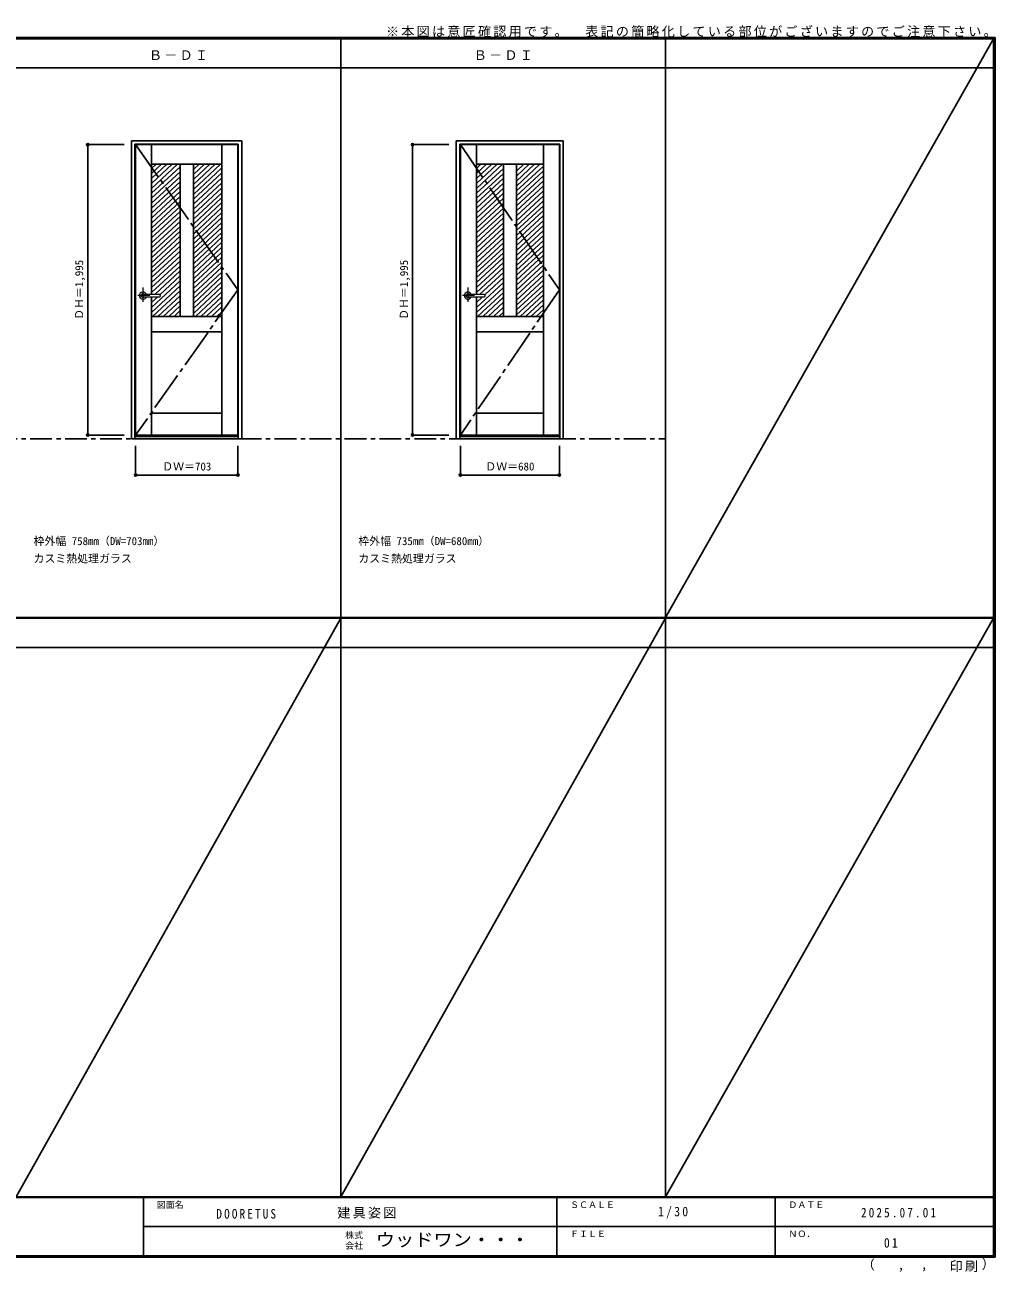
# Model space of a CAD drawing. Units: millimetres, scale not verified. Extents: x -6000 to 5700, y -4307 to 4260.
# Drawn here: x -966 to 5700, y -4307 to 4260 of the extents above; entities that cross this region are included whole.
import ezdxf
from ezdxf.enums import TextEntityAlignment as Align

# ---------------------------------------------------------------- set-up
doc = ezdxf.new("R2010")
doc.units = ezdxf.units.MM
doc.header["$LTSCALE"] = 30
doc.header["$PDMODE"] = 32
doc.header["$PDSIZE"] = 15
doc.linetypes.add('CHAIN1', pattern=[8, 5, -1, 1, -1])
doc.linetypes.add('CHAIN2', pattern=[12, 9, -1, 1, -1])
for name, color, linetype in [('0-1_通り芯', 7, 'CHAIN1'), ('0-2_扉', 7, 'Continuous'), ('0-4_枠', 3, 'Continuous'), ('0-7', 7, 'CHAIN2'), ('0-A_文字', 7, 'Continuous'), ('0-B_寸法', 7, 'Continuous'), ('0-C_ハッチ', 4, 'Continuous'), ('F-1_枠', 6, 'Continuous'), ('F-A_文字', 7, 'Continuous')]:
    doc.layers.add(name, color=color, linetype=linetype)
doc.layers.add('0-5_レバー', color=7, linetype='Continuous', lineweight=18)
doc.styles.add('ＭＳ ゴシック', font='')
doc.styles.get('ＭＳ ゴシック').set_extended_font_data('MS Gothic')

msp = doc.modelspace()

# ---------------------------------------------------------------- linework, layer by layer
at = {"layer": '0-1_通り芯'}
msp.add_line((-5490, 1418), (3436.4, 1418), dxfattribs=at)
at = {"layer": '0-2_扉'}
for p, q in [((-205.2, 1443), (-205.2, 3438)), ((-205.2, 3438), (497.8, 3438)), ((-95.2, 2407.5), (-95.2, 3438)), ((387.8, 1443), (387.8, 3438)), ((2026.4, 1443), (2026.4, 3438)), ((2026.4, 3438), (2706.4, 3438)), ((2136.4, 2407.5), (2136.4, 3438)), ((2596.4, 1443), (2596.4, 3438)), ((2706.4, 1443), (2706.4, 3438)), ((-95.2, 3303), (387.8, 3303)), ((101.3, 3303), (101.3, 2258)), ((191.3, 3303), (191.3, 2258)), ((2136.4, 3303), (2596.4, 3303)), ((2321.4, 3303), (2321.4, 2258)), ((2411.4, 3303), (2411.4, 2258)), ((-95.2, 1443), (-95.2, 2393.5)), ((-95.2, 2258), (-95.2, 2393.5)), ((2136.4, 1443), (2136.4, 2393.5)), ((-95.2, 2258), (387.8, 2258)), ((2136.4, 2258), (2596.4, 2258)), ((-95.2, 2153), (387.8, 2153)), ((2136.4, 2153), (2596.4, 2153)), ((-95.2, 1593), (387.8, 1593)), ((2136.4, 1593), (2596.4, 1593)), ((2026.4, 1443), (2706.4, 1443))]:
    msp.add_line(p, q, dxfattribs=at)
msp.add_lwpolyline([(-205.2, 1443), (497.8, 1443), (497.8, 3438)], dxfattribs=at)
at = {"layer": '0-4_枠'}
for p, q in [((-234.2, 3465), (523.8, 3465)), ((-234.2, 1418), (-234.2, 3465)), ((-210.2, 3441), (499.8, 3441)), ((-210.2, 1418), (-210.2, 3441)), ((499.8, 1418), (499.8, 3441)), ((523.8, 1418), (523.8, 3465)), ((1997.4, 3465), (2732.4, 3465)), ((1997.4, 1418), (1997.4, 3465)), ((2021.4, 3441), (2708.4, 3441)), ((2021.4, 1418), (2021.4, 3441)), ((2708.4, 1418), (2708.4, 3441)), ((2732.4, 1418), (2732.4, 3465)), ((-234.2, 1418), (523.8, 1418)), ((-210.2, 1433), (499.8, 1433)), ((1997.4, 1418), (2732.4, 1418)), ((2021.4, 1433), (2708.4, 1433))]:
    msp.add_line(p, q, dxfattribs=at)
at = {"layer": '0-5_レバー', "color": 4, "linetype": 'CHAIN1'}
for p, q in [((-107.9, 2400.5), (-190.92, 2400.5)), ((-154.7, 2456.96), (-154.7, 2357.11)), ((2123.7, 2400.5), (2040.68, 2400.5)), ((2076.9, 2456.96), (2076.9, 2357.11))]:
    msp.add_line(p, q, dxfattribs=at)
at = {"layer": '0-5_レバー'}
for p, q in [((-37.7, 2400.5), (-37.7, 2405.99)), ((-37.7, 2400.5), (-37.7, 2395)), ((2193.9, 2400.5), (2193.9, 2405.99)), ((2193.9, 2400.5), (2193.9, 2395))]:
    msp.add_line(p, q, dxfattribs=at)
for points in [[(-144.74, 2407.49), (-145.51, 2408.28), (-147.48, 2409.65), (-149.73, 2410.66), (-152.16, 2411.29), (-154.7, 2411.5), (-157.24, 2411.29), (-159.67, 2410.66), (-161.92, 2409.65), (-163.89, 2408.28), (-165.51, 2406.61), (-166.71, 2404.71), (-167.45, 2402.65), (-167.7, 2400.5), (-167.45, 2398.35), (-166.71, 2396.29), (-165.51, 2394.39), (-163.89, 2392.72), (-161.92, 2391.35), (-159.67, 2390.34), (-157.24, 2389.71), (-154.7, 2389.5), (-152.16, 2389.71), (-149.73, 2390.34), (-147.48, 2391.35), (-145.51, 2392.72), (-144.74, 2393.51)], [(-39.2, 2407.5), (-48.93, 2407.5), (-59.11, 2407.5), (-68.71, 2407.5), (-77.7, 2407.5), (-86.11, 2407.5), (-93.92, 2407.5), (-100.74, 2407.5), (-107.04, 2407.5), (-112.8, 2407.5), (-118.05, 2407.5), (-122.84, 2407.5), (-127.5, 2407.5), (-131.7, 2407.5), (-135.45, 2407.5), (-137.45, 2407.5), (-139.3, 2407.5), (-141.31, 2407.49), (-143.72, 2407.49), (-145.21, 2407.49), (-146.75, 2407.49), (-148.27, 2407.49), (-149.37, 2407.49), (-149.83, 2407.49), (-149.83, 2407.48)], [(-39.2, 2407.5), (-48.28, 2407.5), (-48.68, 2407.5)], [(2086.86, 2407.49), (2086.09, 2408.28), (2084.12, 2409.65), (2081.88, 2410.66), (2079.44, 2411.29), (2076.9, 2411.5), (2074.36, 2411.29), (2071.93, 2410.66), (2069.68, 2409.65), (2067.71, 2408.28), (2066.09, 2406.61), (2064.89, 2404.71), (2064.15, 2402.65), (2063.9, 2400.5), (2064.15, 2398.35), (2064.89, 2396.29), (2066.09, 2394.39), (2067.71, 2392.72), (2069.68, 2391.35), (2071.93, 2390.34), (2074.36, 2389.71), (2076.9, 2389.5), (2079.44, 2389.71), (2081.88, 2390.34), (2084.12, 2391.35), (2086.09, 2392.72), (2086.86, 2393.51)], [(2192.4, 2407.5), (2182.67, 2407.5), (2172.49, 2407.5), (2162.89, 2407.5), (2153.9, 2407.5), (2145.49, 2407.5), (2137.68, 2407.5), (2130.86, 2407.5), (2124.56, 2407.5), (2118.8, 2407.5), (2113.55, 2407.5), (2108.76, 2407.5), (2104.11, 2407.5), (2099.9, 2407.5), (2096.15, 2407.5), (2094.15, 2407.5), (2092.3, 2407.5), (2090.29, 2407.49), (2087.88, 2407.49), (2086.39, 2407.49), (2084.85, 2407.49), (2083.33, 2407.49), (2082.23, 2407.49), (2081.77, 2407.49), (2081.77, 2407.48)], [(2192.4, 2407.5), (2183.32, 2407.5), (2182.92, 2407.5)], [(-149.68, 2393.51), (-149.55, 2393.51), (-149.11, 2393.51), (-148.39, 2393.51), (-147.37, 2393.51), (-146.11, 2393.51), (-144.76, 2393.51), (-141.9, 2393.51), (-138.92, 2393.5), (-135.9, 2393.5), (-132.86, 2393.5), (-129.79, 2393.5), (-126.71, 2393.5), (-122.71, 2393.5), (-118.3, 2393.5), (-113.33, 2393.5), (-107.8, 2393.5), (-101.71, 2393.5), (-95.06, 2393.5), (-87.85, 2393.5), (-79.26, 2393.5), (-70, 2393.5), (-60.06, 2393.5), (-49.45, 2393.5), (-39.2, 2393.5)], [(2081.92, 2393.51), (2082.05, 2393.51), (2082.49, 2393.51), (2083.21, 2393.51), (2084.23, 2393.51), (2085.49, 2393.51), (2086.84, 2393.51), (2089.7, 2393.51), (2092.68, 2393.5), (2095.7, 2393.5), (2098.74, 2393.5), (2101.81, 2393.5), (2104.89, 2393.5), (2108.89, 2393.5), (2113.3, 2393.5), (2118.27, 2393.5), (2123.8, 2393.5), (2129.89, 2393.5), (2136.54, 2393.5), (2143.75, 2393.5), (2152.34, 2393.5), (2161.6, 2393.5), (2171.54, 2393.5), (2182.15, 2393.5), (2192.4, 2393.5)]]:
    msp.add_lwpolyline(points, dxfattribs=at)
for centre, radius, start, end in [((-154.7, 2400.5), 24.55, 16.59952, 343.36736), ((-39.2, 2406), 1.5, 0.00847, 89.9163), ((-39.2, 2406), 1.5, 360, 90.17419), ((2076.9, 2400.5), 24.55, 16.59952, 343.36736), ((2192.4, 2406), 1.5, 0.00847, 89.9163), ((2192.4, 2406), 1.5, 360, 90.17419), ((-39.2, 2395), 1.5, 270.16419, 0), ((-39.2, 2395), 1.5, 269.91059, 359.99153), ((2192.4, 2395), 1.5, 270.16419, 0), ((2192.4, 2395), 1.5, 269.91059, 359.99153)]:
    msp.add_arc(centre, radius, start, end, dxfattribs=at)
at = {"layer": '0-7'}
for p, q in [((-205.2, 3438), (497.8, 2440.5)), ((2026.4, 3438), (2706.4, 2440.5)), ((497.8, 2440.5), (-205.2, 1443)), ((2706.4, 2440.5), (2026.4, 1443))]:
    msp.add_line(p, q, dxfattribs=at)
at = {"layer": '0-B_寸法', "color": 4}
for p, q in [((-534.2, 3438), (-284.2, 3438)), ((-534.2, 3438), (-534.2, 1443)), ((1697.4, 3438), (1947.4, 3438)), ((1697.4, 3438), (1697.4, 1443)), ((-534.2, 1443), (-284.2, 1443)), ((1697.4, 1443), (1947.4, 1443)), ((-205.2, 1168), (-205.2, 1368)), ((497.8, 1168), (497.8, 1368)), ((2026.4, 1168), (2026.4, 1368)), ((2706.4, 1168), (2706.4, 1368)), ((-205.2, 1168), (497.8, 1168)), ((2026.4, 1168), (2706.4, 1168))]:
    msp.add_line(p, q, dxfattribs=at)
at = {"layer": '0-B_寸法'}
for p in [(-534.2, 3438), (1697.4, 3438), (-534.2, 1443), (1697.4, 1443), (-205.2, 1168), (497.8, 1168), (2026.4, 1168), (2706.4, 1168)]:
    msp.add_point(p, dxfattribs=at)
at = {"layer": '0-C_ハッチ'}
for p, q in [((-27.06, 3303), (-95.2, 3239.9)), ((9.74, 3303), (-95.2, 3205.83)), ((46.54, 3303), (-95.2, 3171.76)), ((83.33, 3303), (-95.2, 3137.69)), ((-63.85, 3303), (-95.2, 3273.97)), ((101.3, 3285.56), (-95.2, 3103.62)), ((230.52, 3303), (191.3, 3266.68)), ((267.32, 3303), (191.3, 3232.61)), ((304.12, 3303), (191.3, 3198.54)), ((340.91, 3303), (191.3, 3164.47)), ((377.71, 3303), (191.3, 3130.4)), ((387.8, 3278.27), (191.3, 3096.33)), ((2204.54, 3303), (2136.4, 3239.9)), ((2241.34, 3303), (2136.4, 3205.83)), ((2278.14, 3303), (2136.4, 3171.76)), ((2314.93, 3303), (2136.4, 3137.69)), ((2167.75, 3303), (2136.4, 3273.97)), ((2321.4, 3274.92), (2136.4, 3103.62)), ((2462.12, 3303), (2411.4, 3256.04)), ((2498.92, 3303), (2411.4, 3221.96)), ((2535.72, 3303), (2411.4, 3187.89)), ((2572.51, 3303), (2411.4, 3153.82)), ((2596.4, 3291.05), (2411.4, 3119.75)), ((2596.4, 3256.98), (2411.4, 3085.68)), ((101.3, 3251.49), (-95.2, 3069.55)), ((101.3, 3217.42), (-95.2, 3035.48)), ((101.3, 3183.35), (-95.2, 3001.41)), ((387.8, 3244.2), (191.3, 3062.26)), ((387.8, 3210.13), (191.3, 3028.19)), ((387.8, 3176.06), (191.3, 2994.12)), ((2321.4, 3240.84), (2136.4, 3069.55)), ((2321.4, 3206.77), (2136.4, 3035.48)), ((2321.4, 3172.7), (2136.4, 3001.41)), ((2596.4, 3222.91), (2411.4, 3051.61)), ((2596.4, 3188.83), (2411.4, 3017.54)), ((101.3, 3149.28), (-95.2, 2967.34)), ((101.3, 3115.21), (-95.2, 2933.26)), ((387.8, 3141.99), (191.3, 2960.04)), ((387.8, 3107.92), (191.3, 2925.97)), ((2321.4, 3138.63), (2136.4, 2967.34)), ((2321.4, 3104.56), (2136.4, 2933.26)), ((2596.4, 3154.76), (2411.4, 2983.47)), ((2596.4, 3120.69), (2411.4, 2949.4)), ((2596.4, 3086.62), (2411.4, 2915.33)), ((101.3, 3081.14), (-95.2, 2899.19)), ((101.3, 3047.07), (-95.2, 2865.12)), ((101.3, 3013), (-95.2, 2831.05)), ((387.8, 3073.85), (191.3, 2891.9)), ((387.8, 3039.78), (191.3, 2857.83)), ((387.8, 3005.7), (191.3, 2823.76)), ((2321.4, 3070.49), (2136.4, 2899.19)), ((2321.4, 3036.42), (2136.4, 2865.12)), ((2321.4, 3002.35), (2136.4, 2831.05)), ((2596.4, 3052.55), (2411.4, 2881.25)), ((2596.4, 3018.48), (2411.4, 2847.18)), ((101.3, 2978.92), (-95.2, 2796.98)), ((101.3, 2944.85), (-95.2, 2762.91)), ((387.8, 2971.63), (191.3, 2789.69)), ((387.8, 2937.56), (191.3, 2755.62)), ((2321.4, 2968.28), (2136.4, 2796.98)), ((2321.4, 2934.21), (2136.4, 2762.91)), ((2596.4, 2984.41), (2411.4, 2813.11)), ((2596.4, 2950.34), (2411.4, 2779.04)), ((2596.4, 2916.27), (2411.4, 2744.97)), ((101.3, 2910.78), (-95.2, 2728.84)), ((101.3, 2876.71), (-95.2, 2694.77)), ((101.3, 2842.64), (-95.2, 2660.7)), ((387.8, 2903.49), (191.3, 2721.55)), ((387.8, 2869.42), (191.3, 2687.48)), ((387.8, 2835.35), (191.3, 2653.41)), ((2321.4, 2900.13), (2136.4, 2728.84)), ((2321.4, 2866.06), (2136.4, 2694.77)), ((2321.4, 2831.99), (2136.4, 2660.7)), ((2596.4, 2882.2), (2411.4, 2710.9)), ((2596.4, 2848.12), (2411.4, 2676.83)), ((101.3, 2808.57), (-95.2, 2626.62)), ((101.3, 2774.5), (-95.2, 2592.55)), ((387.8, 2801.28), (191.3, 2619.33)), ((387.8, 2767.21), (191.3, 2585.26)), ((2321.4, 2797.92), (2136.4, 2626.62)), ((2321.4, 2763.85), (2136.4, 2592.55)), ((2596.4, 2814.05), (2411.4, 2642.76)), ((2596.4, 2779.98), (2411.4, 2608.69)), ((2596.4, 2745.91), (2411.4, 2574.61)), ((101.3, 2740.43), (-95.2, 2558.48)), ((101.3, 2706.36), (-95.2, 2524.41)), ((101.3, 2672.28), (-95.2, 2490.34)), ((387.8, 2733.14), (191.3, 2551.19)), ((387.8, 2699.07), (191.3, 2517.12)), ((387.8, 2664.99), (191.3, 2483.05)), ((2321.4, 2729.78), (2136.4, 2558.48)), ((2321.4, 2695.71), (2136.4, 2524.41)), ((2321.4, 2661.64), (2136.4, 2490.34)), ((2596.4, 2711.84), (2411.4, 2540.54)), ((2596.4, 2677.77), (2411.4, 2506.47)), ((101.3, 2638.21), (-95.2, 2456.27)), ((101.3, 2604.14), (-95.2, 2422.2)), ((387.8, 2630.92), (191.3, 2448.98)), ((387.8, 2596.85), (191.3, 2414.91)), ((2321.4, 2627.57), (2136.4, 2456.27)), ((2321.4, 2593.49), (2136.4, 2422.2)), ((2596.4, 2643.7), (2411.4, 2472.4)), ((2596.4, 2609.63), (2411.4, 2438.33)), ((2596.4, 2575.56), (2411.4, 2404.26)), ((101.3, 2501.93), (-95.2, 2319.99)), ((101.3, 2570.07), (-74.28, 2407.5)), ((101.3, 2536), (-38.05, 2406.97)), ((387.8, 2562.78), (191.3, 2380.84)), ((387.8, 2528.71), (191.3, 2346.77)), ((387.8, 2494.64), (191.3, 2312.69)), ((2321.4, 2491.28), (2136.4, 2319.99)), ((2321.4, 2559.42), (2157.32, 2407.5)), ((2321.4, 2525.35), (2193.55, 2406.97)), ((2596.4, 2541.48), (2411.4, 2370.19)), ((2596.4, 2507.41), (2411.4, 2336.12)), ((101.3, 2467.86), (-95.2, 2285.91)), ((101.3, 2433.79), (-88.55, 2258)), ((101.3, 2399.72), (-51.75, 2258)), ((387.8, 2460.57), (191.3, 2278.62)), ((387.8, 2426.5), (205.82, 2258)), ((2321.4, 2457.21), (2136.4, 2285.91)), ((2321.4, 2423.14), (2143.05, 2258)), ((2596.4, 2473.34), (2411.4, 2302.05)), ((2596.4, 2439.27), (2411.4, 2267.98)), ((2596.4, 2405.2), (2437.42, 2258)), ((-52.6, 2393.5), (-95.2, 2354.06)), ((101.3, 2365.65), (-14.96, 2258)), ((101.3, 2331.57), (21.84, 2258)), ((387.8, 2392.43), (242.62, 2258)), ((387.8, 2358.35), (279.42, 2258)), ((387.8, 2324.28), (316.21, 2258)), ((2179, 2393.5), (2136.4, 2354.06)), ((2321.4, 2389.07), (2179.85, 2258)), ((2321.4, 2355), (2216.64, 2258)), ((2321.4, 2320.93), (2253.44, 2258)), ((2596.4, 2371.13), (2474.22, 2258)), ((2596.4, 2337.06), (2511.02, 2258)), ((101.3, 2297.5), (58.64, 2258)), ((101.3, 2263.43), (95.43, 2258)), ((387.8, 2290.21), (353.01, 2258)), ((2321.4, 2286.86), (2290.24, 2258)), ((2596.4, 2302.99), (2547.81, 2258)), ((2596.4, 2268.92), (2584.61, 2258))]:
    msp.add_line(p, q, dxfattribs=at)
at = {"layer": 'F-1_枠'}
for p, q in [((-6000, 4175), (5700, 4175)), ((-6000, 4170), (5700, 4170)), ((-6000, 4165), (5700, 4165)), ((1204.8, 4175), (1204.8, -3790)), ((3436.4, 4175), (3436.4, -3790)), ((5690, 4175), (5690, -4205)), ((5695, 4175), (5695, -4205)), ((5700, 4175), (5700, -4205)), ((-6000, 3965), (5700, 3965)), ((-6000, 190.5), (5690, 190.5)), ((-6000, 187.5), (5690, 187.5)), ((-6000, 184.5), (5690, 184.5)), ((-6000, -15.5), (5690, -15.5)), ((5700, -3790), (-6000, -3790)), ((5700, -3795), (-6000, -3795)), ((-150, -3795), (-150, -4195)), ((2690, -3795), (2690, -4195)), ((4190, -3795), (4190, -4195)), ((-150, -3995), (5690, -3995.01)), ((5700, -4195), (-6000, -4195)), ((5700, -4200), (-6000, -4200)), ((5700, -4205), (-6000, -4205))]:
    msp.add_line(p, q, dxfattribs=at)
at = {"layer": 'F-A_文字'}
for p, q in [((3436.4, 190.5), (5690, 4165)), ((-1026.8, -3790), (1204.8, 184.5)), ((1204.8, -3790), (3436.4, 184.5)), ((3436.4, -3790), (5690, 184.5))]:
    msp.add_line(p, q, dxfattribs=at)

# ---------------------------------------------------------------- texts
at = {"layer": '0-A_文字', "style": 'ＭＳ ゴシック'}
for s, p in [('枠外幅 758mm（DW=703mm）', (-906.8, 670.5)), ('枠外幅 735mm（DW=680mm）', (1324.8, 670.5)), ('カスミ熱処理ガラス', (-906.8, 550.5)), ('カスミ熱処理ガラス', (1324.8, 550.5))]:
    msp.add_text(s, height=54.99, dxfattribs=at).set_placement(p, align=Align.BOTTOM_LEFT)
at = {"layer": '0-A_文字', "char_height": 65.98, "attachment_point": 7, "style": 'ＭＳ ゴシック'}
for s, insert in [('\\T1.17;※本図は意匠確認用です。\u3000表記の簡略化している部位がございますのでご注意下さい。', (1515, 4175)), ('\\T1.17;Ｂ－ＤＩ', (-113.5, 4020)), ('\\T1.17;Ｂ－ＤＩ', (2118.1, 4020))]:
    msp.add_mtext(s, dxfattribs=dict(at, insert=insert))
at = {"layer": '0-B_寸法', "style": 'ＭＳ ゴシック'}
for p in [(-549.2, 2234.25), (1682.4, 2234.25)]:
    msp.add_text('ＤＨ＝1,995', height=54.99, rotation=90, dxfattribs=at).set_placement(p, align=Align.BOTTOM_LEFT)
for s, p in [('ＤＷ＝703', (-22.45, 1183)), ('ＤＷ＝680', (2197.65, 1183))]:
    msp.add_text(s, height=54.99, dxfattribs=at).set_placement(p, align=Align.BOTTOM_LEFT)
at = {"layer": 'F-A_文字', "style": 'ＭＳ ゴシック'}
for s, height, p in [('図面名', 43.99, (-60, -3880)), ('ＳＣＡＬＥ', 43.99, (2780, -3880)), ('ＤＡＴＥ', 43.99, (4280, -3880)), ('株式', 43.99, (1235, -4089)), ('ＦＩＬＥ', 43.99, (2780, -4080)), ('ＮＯ．', 43.99, (4280, -4080)), ('会社', 43.99, (1235, -4161)), ('（', 65.98, (4784.03, -4308.31)), (',', 65.98, (5031.28, -4308.31)), (',', 65.98, (5190.2, -4305.53)), ('）', 65.98, (5608.4, -4304.13))]:
    msp.add_text(s, height=height, dxfattribs=at).set_placement(p, align=Align.BOTTOM_LEFT)
at = {"layer": 'F-A_文字', "style": 'ＭＳ ゴシック', "width": 1.1}
msp.add_text('ウッドワン・・・', height=87.98, dxfattribs=at).set_placement((1445, -4155), align=Align.BOTTOM_LEFT)
at = {"layer": 'F-A_文字', "char_height": 65.98, "attachment_point": 7, "style": 'ＭＳ ゴシック'}
for s, insert in [('\\T1.38;\\W0.9;1/30', (3383.75, -3940)), ('\\T1.39;\\W0.85;DOORETUS', (350, -3940.79)), ('\\T1.17;建具姿図', (1180.42, -3940)), ('\\T1.39;\\W0.85;2025.07.01', (4778.75, -3932.5)), ('\\T1.36;\\W0.9;01', (4936.25, -4140)), ('\\T1.17;印刷', (5388.15, -4306.92))]:
    msp.add_mtext(s, dxfattribs=dict(at, insert=insert))

doc.saveas('drawing.dxf')
